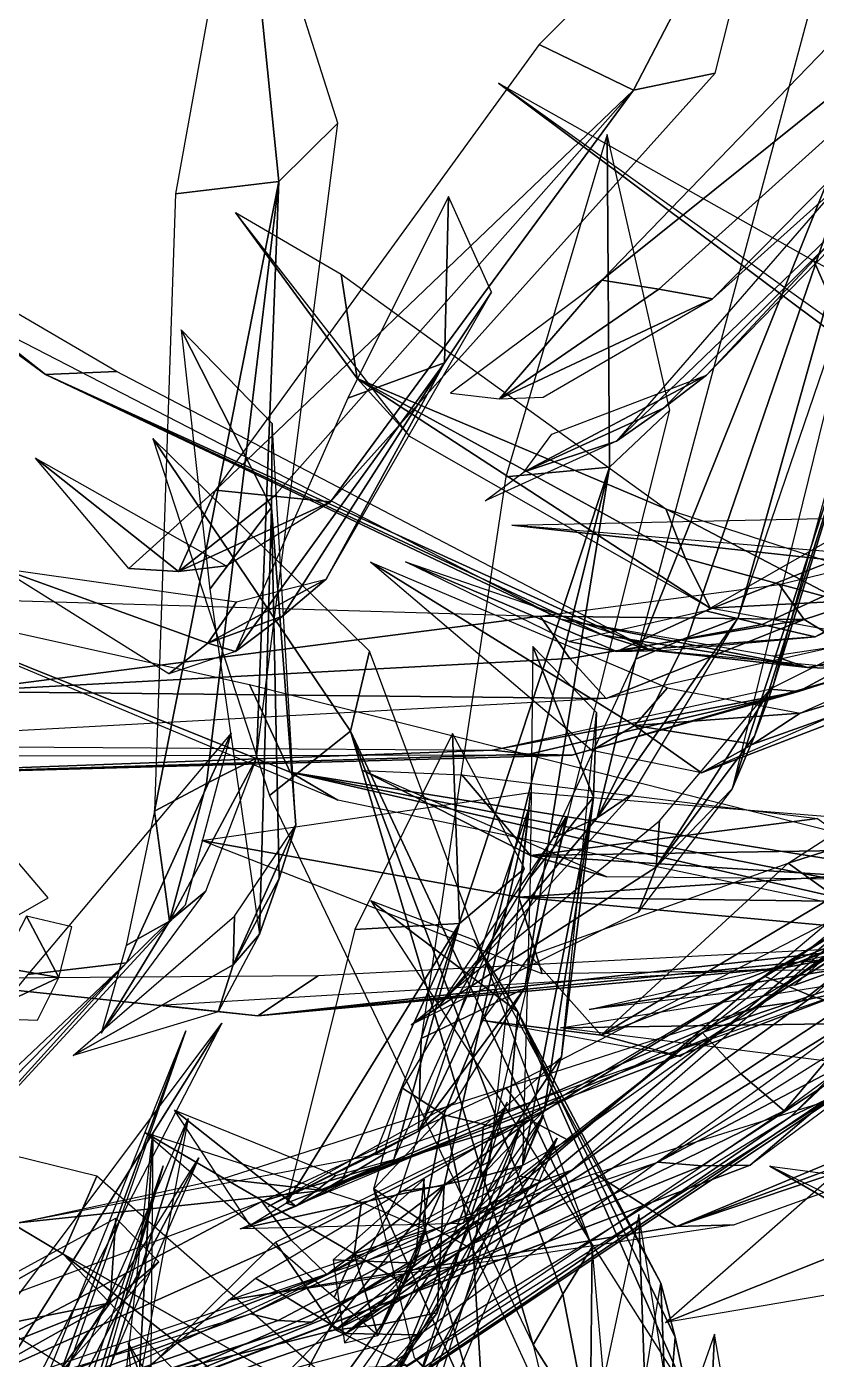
# Model space of a CAD drawing. Extents: x -26.4 to 26.4, y -33.5 to 33.5.
# Drawn here: x -12.25 to -6.66, y 17.98 to 27.41 of the extents above; entities that cross this region are included whole.
import ezdxf

# ---------------------------------------------------------------- set-up
doc = ezdxf.new("R2010")
doc.units = 0

msp = doc.modelspace()

# ---------------------------------------------------------------- linework, layer by layer
at = {"layer": 'weed040', "color": 3}
for points in [[(-8.17553, 25.61352, -7.39984), (-3.80847, 29.12109, 0.00421), (-4.42883, 29.49133, 0.21514)], [(-7.39257, 25.48095, -7.62469), (-3.25512, 29.19726, -0.2265), (-3.80847, 29.12109, 0.00421)], [(-7.77343, 25.55163, -7.4804), (-3.80847, 29.12109, 0.00421), (-8.17553, 25.61352, -7.39984)], [(-7.39257, 25.48095, -7.62469), (-3.80847, 29.12109, 0.00421), (-7.77343, 25.55163, -7.4804)], [(-6.8872, 29.01196, 6.34478), (-8.61938, 27.28198, 2.23443), (-7.95361, 26.95751, 2.09014)], [(-6.8872, 29.01196, 6.34478), (-7.95361, 26.95751, 2.09014), (-7.37353, 27.078, 1.9649)], [(-10.71923, 28.8468, 5.32049), (-11.19384, 26.22473, 1.35003), (-10.46142, 26.31225, 1.20245)], [(-10.71923, 28.8468, 5.32049), (-10.46142, 26.31225, 1.20245), (-10.04614, 26.72387, 1.05377)], [(-7.21057, 23.22436, -7.47711), (-5.36743, 28.62963, -0.19281), (-5.7915, 28.27844, 0.05621)], [(-7.56689, 23.08813, -7.31817), (-5.7915, 28.27844, 0.05621), (-7.93896, 22.93212, -7.22296)], [(-7.93896, 22.93212, -7.22296), (-5.7915, 28.27844, 0.05621), (-6.50598, 28.27258, 0.29315)], [(-7.21057, 23.22436, -7.47711), (-5.7915, 28.27844, 0.05621), (-7.56689, 23.08813, -7.31817)], [(-7.43579, 24.94262, -7.51446), (-4.75732, 27.81298, 0.8681), (-5.09643, 27.33764, 1.03143)], [(-10.90966, 24.12707, -6.24224), (-7.95361, 26.95751, 2.09014), (-8.61938, 27.28198, 2.23443)], [(-7.74121, 24.70935, -7.36761), (-5.09643, 27.33764, 1.03143), (-8.07336, 24.47534, -7.28082)], [(-8.07336, 24.47534, -7.28082), (-5.09643, 27.33764, 1.03143), (-5.75012, 27.15051, 1.34967)], [(-7.43579, 24.94262, -7.51446), (-5.09643, 27.33764, 1.03143), (-7.74121, 24.70935, -7.36761)], [(-10.09631, 24.04614, -6.35028), (-7.37353, 27.078, 1.9649), (-7.95361, 26.95751, 2.09014)], [(-8.90722, 27.00842, 6.42718), (-6.40527, 25.13818, 2.72479), (-6.0288, 24.95214, 3.16058)], [(-8.90722, 27.00842, 6.42718), (-6.67517, 25.75085, 2.38531), (-6.40527, 25.13818, 2.72479)], [(-10.49621, 24.08459, -6.26422), (-7.95361, 26.95751, 2.09014), (-10.90966, 24.12707, -6.24224)], [(-10.09631, 24.04614, -6.35028), (-7.95361, 26.95751, 2.09014), (-10.49621, 24.08459, -6.26422)], [(-10.62072, 22.2312, -7.01898), (-10.04614, 26.72387, 1.05377), (-10.46142, 26.31225, 1.20245)], [(-8.13964, 26.64404, 6.49896), (-8.85559, 24.22192, 2.43621), (-8.12316, 24.29113, 2.26483)], [(-8.13964, 26.64404, 6.49896), (-8.12316, 24.29113, 2.26483), (-7.69616, 24.69543, 2.12127)], [(-6.96301, 22.74353, -7.36944), (-5.88818, 26.6759, 0.94061), (-5.92297, 26.09582, 1.11126)], [(-14.23669, 26.50378, 6.38873), (-12.65393, 25.37109, 2.02166), (-12.11303, 24.94628, 2.32379)], [(-14.23669, 26.50378, 6.38873), (-12.11303, 24.94628, 2.32379), (-11.61169, 24.96716, 2.65704)], [(-10.97558, 22.05285, -6.92633), (-10.46142, 26.31225, 1.20245), (-11.34326, 21.85803, -6.8919)], [(-11.34326, 21.85803, -6.8919), (-10.46142, 26.31225, 1.20245), (-11.19384, 26.22473, 1.35003)], [(-10.62072, 22.2312, -7.01898), (-10.46142, 26.31225, 1.20245), (-10.97558, 22.05285, -6.92633)], [(-9.26281, 26.20678, 7.40863), (-9.97509, 24.78002, 2.89874), (-9.29064, 25.03015, 2.70831)], [(-9.26281, 26.20678, 7.40863), (-9.29064, 25.03015, 2.70831), (-8.95666, 25.52819, 2.65081)], [(-10.76867, 26.09289, 7.95941), (-9.90881, 24.91735, 3.33856), (-9.53454, 24.50866, 3.58245)], [(-10.76867, 26.09289, 7.95941), (-10.02233, 25.6571, 3.25286), (-9.90881, 24.91735, 3.33856)], [(-7.25451, 22.01513, -7.11822), (-5.92297, 26.09582, 1.11126), (-6.37158, 25.59851, 1.44964)], [(-7.09594, 22.3872, -7.21417), (-5.92297, 26.09582, 1.11126), (-7.25451, 22.01513, -7.11822)], [(-6.96301, 22.74353, -7.36944), (-5.92297, 26.09582, 1.11126), (-7.09594, 22.3872, -7.21417)], [(-1.43395, 22.91748, -4.79461), (-6.40527, 25.13818, 2.72479), (-6.67517, 25.75085, 2.38531)], [(-7.72399, 23.99523, -5.6369), (-9.90881, 24.91735, 3.33856), (-10.02233, 25.6571, 3.25286)], [(-8.90173, 24.7738, -10.01568), (-8.17553, 25.61352, -7.39984), (-9.2467, 24.81555, -9.95892)], [(-8.90173, 24.7738, -10.01568), (-7.77343, 25.55163, -7.4804), (-8.17553, 25.61352, -7.39984)], [(-10.12744, 23.49792, -6.30267), (-8.95666, 25.52819, 2.65081), (-9.29064, 25.03015, 2.70831)], [(-7.39257, 25.48095, -7.62469), (-7.77343, 25.55163, -7.4804), (-8.90173, 24.7738, -10.01568)], [(-8.59191, 24.78552, -10.21673), (-7.39257, 25.48095, -7.62469), (-8.90173, 24.7738, -10.01568)], [(-8.46594, 23.2163, -6.03387), (-12.11303, 24.94628, 2.32379), (-12.65393, 25.37109, 2.02166)], [(-7.43981, 23.2738, -4.97625), (-3.26281, 24.92211, 3.14776), (-3.85351, 25.32128, 3.39056)], [(-11.15356, 25.26306, 6.58795), (-10.51489, 24.00585, 1.95355), (-10.51086, 24.59948, 1.86053)], [(-11.15356, 25.26306, 6.58795), (-10.94995, 23.42871, 2.17401), (-10.51489, 24.00585, 1.95355)], [(-10.76831, 22.98596, -6.22283), (-9.29064, 25.03015, 2.70831), (-9.97509, 24.78002, 2.89874)], [(-10.43579, 23.23754, -6.23309), (-9.29064, 25.03015, 2.70831), (-10.76831, 22.98596, -6.22283)], [(-10.12744, 23.49792, -6.30267), (-9.29064, 25.03015, 2.70831), (-10.43579, 23.23754, -6.23309)], [(-7.83129, 22.99694, -5.55999), (-11.61169, 24.96716, 2.65704), (-12.11303, 24.94628, 2.32379)], [(-8.16711, 23.10131, -5.76983), (-12.11303, 24.94628, 2.32379), (-8.46594, 23.2163, -6.03387)], [(-7.83129, 22.99694, -5.55999), (-12.11303, 24.94628, 2.32379), (-8.16711, 23.10131, -5.76983)], [(-7.41088, 23.29211, -5.34759), (-9.53454, 24.50866, 3.58245), (-9.90881, 24.91735, 3.33856)], [(-7.41088, 23.29211, -5.34759), (-9.90881, 24.91735, 3.33856), (-7.58483, 23.6455, -5.46368)], [(-7.58483, 23.6455, -5.46368), (-9.90881, 24.91735, 3.33856), (-7.72399, 23.99523, -5.6369)], [(-8.53039, 24.52331, -10.20904), (-7.43579, 24.94262, -7.51446), (-8.72705, 24.25781, -10.03912)], [(-7.43579, 24.94262, -7.51446), (-7.74121, 24.70935, -7.36761), (-8.72705, 24.25781, -10.03912)], [(-7.04138, 23.17749, -5.04803), (-3.26281, 24.92211, 3.14776), (-7.43981, 23.2738, -4.97625)], [(-6.66748, 23.09033, -5.18096), (-3.26281, 24.92211, 3.14776), (-7.04138, 23.17749, -5.04803)], [(-6.66748, 23.09033, -5.18096), (-2.6864, 24.97265, 2.96282), (-3.26281, 24.92211, 3.14776)], [(-8.72705, 24.25781, -10.03912), (-7.74121, 24.70935, -7.36761), (-8.07336, 24.47534, -7.28082)], [(-8.72229, 20.60339, -6.12176), (-7.69616, 24.69543, 2.12127), (-8.12316, 24.29113, 2.26483)], [(-10.34313, 21.75842, -6.9483), (-10.51086, 24.59948, 1.86053), (-10.51489, 24.00585, 1.95355)], [(-11.35498, 24.49328, 5.60723), (-10.52844, 21.96826, 1.63128), (-9.95532, 22.42309, 1.45953)], [(-11.35498, 24.49328, 5.60723), (-9.95532, 22.42309, 1.45953), (-9.82092, 22.98962, 1.30096)], [(-8.72705, 24.25781, -10.03912), (-8.07336, 24.47534, -7.28082), (-9.00317, 24.05273, -9.97833)], [(-6.78356, 22.70471, -8.45489), (-6.98937, 22.72082, -8.73907), (-3.46606, 24.48669, -11.93206)], [(-3.46606, 24.48669, -11.93206), (-6.49462, 22.79626, -8.24249), (-6.78356, 22.70471, -8.45489)], [(-11.17224, 23.55249, -9.01556), (-11.52307, 23.57409, -9.0064), (-12.18444, 24.35449, -12.91571)], [(-12.18444, 24.35449, -12.91571), (-10.83569, 23.5924, -9.15618), (-11.17224, 23.55249, -9.01556)], [(-6.74548, 23.21337, -8.2597), (-6.92053, 23.4613, -8.43988), (-3.25109, 24.34936, -11.83392)], [(-3.25109, 24.34936, -11.83392), (-6.45288, 23.03686, -8.13043), (-6.74548, 23.21337, -8.2597)], [(-9.45471, 20.2489, -5.9848), (-8.12316, 24.29113, 2.26483), (-8.85559, 24.22192, 2.43621)], [(-9.08081, 20.42834, -6.02178), (-8.12316, 24.29113, 2.26483), (-9.45471, 20.2489, -5.9848)], [(-8.72229, 20.60339, -6.12176), (-8.12316, 24.29113, 2.26483), (-9.08081, 20.42834, -6.02178)], [(-11.17224, 23.55249, -9.01556), (-10.90966, 24.12707, -6.24224), (-11.52307, 23.57409, -9.0064)], [(-11.17224, 23.55249, -9.01556), (-10.49621, 24.08459, -6.26422), (-10.90966, 24.12707, -6.24224)], [(-10.09631, 24.04614, -6.35028), (-10.49621, 24.08459, -6.26422), (-11.17224, 23.55249, -9.01556)], [(-10.83569, 23.5924, -9.15618), (-10.09631, 24.04614, -6.35028), (-11.17224, 23.55249, -9.01556)], [(-10.59875, 20.98681, -6.82635), (-10.51489, 24.00585, 1.95355), (-10.94995, 23.42871, 2.17401)], [(-10.45959, 21.38049, -6.85638), (-10.51489, 24.00585, 1.95355), (-10.59875, 20.98681, -6.82635)], [(-10.34313, 21.75842, -6.9483), (-10.51489, 24.00585, 1.95355), (-10.45959, 21.38049, -6.85638)], [(-6.47741, 23.34228, -8.10809), (-7.58483, 23.6455, -5.46368), (-7.72399, 23.99523, -5.6369)], [(-6.47741, 23.34228, -8.10809), (-7.72399, 23.99523, -5.6369), (-6.59497, 23.63085, -8.26593)], [(-8.81274, 23.88171, 6.63299), (-6.39392, 23.93225, 2.50396), (-5.83215, 23.55432, 2.82879)], [(-8.81274, 23.88171, 6.63299), (-5.83215, 23.55432, 2.82879), (-5.39929, 23.59606, 3.24993)], [(-10.96569, 23.04528, -9.05987), (-11.24108, 22.82812, -9.06646), (-12.4375, 23.57592, -12.81756)], [(-12.4375, 23.57592, -12.81756), (-10.76171, 23.33715, -9.16754), (-10.96569, 23.04528, -9.05987)], [(-7.94482, 22.46337, -7.84039), (-8.24768, 22.28503, -7.83233), (-9.81323, 23.6184, -11.34832)], [(-9.81323, 23.6184, -11.34832), (-7.71264, 22.72961, -7.95098), (-7.94482, 22.46337, -7.84039)], [(-8.07116, 22.98669, -7.73309), (-8.40844, 23.05664, -7.68475), (-9.5664, 23.6206, -11.46954)], [(-9.5664, 23.6206, -11.46954), (-7.74377, 22.99365, -7.91143), (-8.07116, 22.98669, -7.73309)], [(-7.41088, 23.29211, -5.34759), (-7.58483, 23.6455, -5.46368), (-6.47741, 23.34228, -8.10809)], [(-6.77221, 22.5498, -5.17327), (-4.40539, 23.60449, 3.71429), (-4.8009, 23.15405, 3.77325)], [(-10.76171, 23.33715, -9.16754), (-10.12744, 23.49792, -6.30267), (-10.96569, 23.04528, -9.05987)], [(-10.12744, 23.49792, -6.30267), (-10.43579, 23.23754, -6.23309), (-10.96569, 23.04528, -9.05987)], [(-6.74548, 23.21337, -8.2597), (-8.61242, 23.23681, -6.1137), (-6.92053, 23.4613, -8.43988)], [(-6.71984, 22.87243, -8.25128), (-6.96704, 22.95483, -8.48492), (-3.83886, 23.42175, -11.33111)], [(-3.83886, 23.42175, -11.33111), (-6.38146, 22.86181, -8.10882), (-6.71984, 22.87243, -8.25128)], [(-13.48632, 23.3778, 6.45904), (-10.38305, 22.13269, 2.9566), (-10.04577, 21.9353, 3.41619)], [(-13.48632, 23.3778, 6.45904), (-10.67089, 22.75305, 2.64239), (-10.38305, 22.13269, 2.9566)], [(-8.61242, 23.23681, -6.1137), (-12.74877, 22.70397, 2.1773), (-13.08642, 23.36865, 2.06927)], [(-6.23425, 23.07531, -8.02972), (-7.41088, 23.29211, -5.34759), (-6.47741, 23.34228, -8.10809)], [(-8.40332, 22.93688, -5.91558), (-12.74877, 22.70397, 2.1773), (-8.61242, 23.23681, -6.1137)], [(-10.96569, 23.04528, -9.05987), (-10.43579, 23.23754, -6.23309), (-10.76831, 22.98596, -6.22283)], [(-6.74548, 23.21337, -8.2597), (-8.40332, 22.93688, -5.91558), (-8.61242, 23.23681, -6.1137)], [(-6.71984, 22.87243, -8.25128), (-8.46594, 23.2163, -6.03387), (-6.96704, 22.95483, -8.48492)], [(-6.71984, 22.87243, -8.25128), (-8.16711, 23.10131, -5.76983), (-8.46594, 23.2163, -6.03387)], [(-8.07116, 22.98669, -7.73309), (-7.43981, 23.2738, -4.97625), (-8.40844, 23.05664, -7.68475)], [(-8.14477, 22.65307, -5.76837), (-8.40332, 22.93688, -5.91558), (-6.74548, 23.21337, -8.2597)], [(-7.21057, 23.22436, -7.47711), (-7.56689, 23.08813, -7.31817), (-8.21032, 21.81005, -9.82012)], [(-7.95983, 21.97924, -10.03106), (-7.21057, 23.22436, -7.47711), (-8.21032, 21.81005, -9.82012)], [(-6.45288, 23.03686, -8.13043), (-8.14477, 22.65307, -5.76837), (-6.74548, 23.21337, -8.2597)], [(-8.07116, 22.98669, -7.73309), (-7.04138, 23.17749, -5.04803), (-7.43981, 23.2738, -4.97625)], [(-6.66748, 23.09033, -5.18096), (-7.04138, 23.17749, -5.04803), (-8.07116, 22.98669, -7.73309)], [(-7.47094, 22.12792, -5.05682), (-4.8009, 23.15405, 3.77325), (-5.49377, 22.98779, 4.02154)], [(-7.10876, 22.33007, -5.08392), (-4.8009, 23.15405, 3.77325), (-7.47094, 22.12792, -5.05682)], [(-6.77221, 22.5498, -5.17327), (-4.8009, 23.15405, 3.77325), (-7.10876, 22.33007, -5.08392)], [(-10.96569, 23.04528, -9.05987), (-10.76831, 22.98596, -6.22283), (-11.24108, 22.82812, -9.06646)], [(-8.66406, 23.02258, 7.61883), (-8.68273, 21.38708, 3.12359), (-8.23559, 21.95654, 2.91156)], [(-8.66406, 23.02258, 7.61883), (-8.23559, 21.95654, 2.91156), (-8.21362, 22.55456, 2.84674)], [(-8.21032, 21.81005, -9.82012), (-7.56689, 23.08813, -7.31817), (-7.93896, 22.93212, -7.22296)], [(-7.83129, 22.99694, -5.55999), (-8.16711, 23.10131, -5.76983), (-6.71984, 22.87243, -8.25128)], [(-7.74377, 22.99365, -7.91143), (-6.66748, 23.09033, -5.18096), (-8.07116, 22.98669, -7.73309)], [(-8.14477, 22.65307, -5.76837), (-12.74877, 22.70397, 2.1773), (-8.40332, 22.93688, -5.91558)], [(-8.24548, 18.77453, -6.78863), (-9.82092, 22.98962, 1.30096), (-9.95532, 22.42309, 1.45953)], [(-8.21032, 21.81005, -9.82012), (-7.93896, 22.93212, -7.22296), (-8.52453, 21.6654, -9.75054)], [(-6.38146, 22.86181, -8.10882), (-7.83129, 22.99694, -5.55999), (-6.71984, 22.87243, -8.25128)], [(-4.35009, 21.16149, -4.02886), (-10.38305, 22.13269, 2.9566), (-10.67089, 22.75305, 2.64239)], [(-6.49462, 22.79626, -8.24249), (-8.3883, 22.25354, -6.06536), (-6.78356, 22.70471, -8.45489)], [(-7.71264, 22.72961, -7.95098), (-6.77221, 22.5498, -5.17327), (-7.94482, 22.46337, -7.84039)], [(-6.96301, 22.74353, -7.36944), (-7.09594, 22.3872, -7.21417), (-7.79284, 21.46069, -9.85418)], [(-7.7694, 21.78771, -10.02886), (-6.96301, 22.74353, -7.36944), (-7.79284, 21.46069, -9.85418)], [(-8.14477, 22.65307, -5.76837), (-12.32067, 22.42492, 2.49554), (-12.74877, 22.70397, 2.1773)], [(-6.78356, 22.70471, -8.45489), (-8.95153, 22.28759, -6.66595), (-6.98937, 22.72082, -8.73907)], [(-6.78356, 22.70471, -8.45489), (-8.68969, 22.26049, -6.34368), (-8.95153, 22.28759, -6.66595)], [(-8.3883, 22.25354, -6.06536), (-8.68969, 22.26049, -6.34368), (-6.78356, 22.70471, -8.45489)], [(-8.46154, 20.11962, -6.07855), (-8.21362, 22.55456, 2.84674), (-8.23559, 21.95654, 2.91156)], [(-6.77221, 22.5498, -5.17327), (-7.10876, 22.33007, -5.08392), (-7.94482, 22.46337, -7.84039)], [(-7.94482, 22.46337, -7.84039), (-7.47094, 22.12792, -5.05682), (-8.24768, 22.28503, -7.83233)], [(-7.94482, 22.46337, -7.84039), (-7.10876, 22.33007, -5.08392), (-7.47094, 22.12792, -5.05682)], [(-10.8009, 22.40954, 9.71942), (-12.23974, 20.70227, 5.48565), (-11.54064, 20.78283, 5.21356)], [(-10.8009, 22.40954, 9.71942), (-11.54064, 20.78283, 5.21356), (-11.1228, 21.19482, 5.06964)], [(-8.66259, 18.08056, -6.63995), (-9.95532, 22.42309, 1.45953), (-10.52844, 21.96826, 1.63128)], [(-8.24548, 18.77453, -6.78863), (-9.95532, 22.42309, 1.45953), (-8.45166, 18.43872, -6.68463)], [(-8.45166, 18.43872, -6.68463), (-9.95532, 22.42309, 1.45953), (-8.66259, 18.08056, -6.63995)], [(-9.23242, 22.40588, 9.11444), (-9.92565, 21.01867, 4.5877), (-9.18481, 21.06225, 4.46136)], [(-9.23242, 22.40588, 9.11444), (-9.18481, 21.06225, 4.46136), (-8.72338, 21.45117, 4.42437)], [(-7.79284, 21.46069, -9.85418), (-7.09594, 22.3872, -7.21417), (-7.25451, 22.01513, -7.11822)], [(-8.95153, 22.28759, -6.66595), (-14.58129, 22.08068, 0.7088), (-15.15991, 22.33007, 0.29315)], [(-8.68969, 22.26049, -6.34368), (-14.58129, 22.08068, 0.7088), (-8.95153, 22.28759, -6.66595)], [(-8.3883, 22.25354, -6.06536), (-14.58129, 22.08068, 0.7088), (-8.68969, 22.26049, -6.34368)], [(-8.3883, 22.25354, -6.06536), (-14.19714, 22.24365, 1.14312), (-14.58129, 22.08068, 0.7088)], [(-10.62072, 22.2312, -7.01898), (-10.97558, 22.05285, -6.92633), (-11.23669, 21.0791, -9.6264)], [(-10.97924, 21.2915, -9.77874), (-10.62072, 22.2312, -7.01898), (-11.23669, 21.0791, -9.6264)], [(-3.9934, 20.67114, -3.47332), (-10.38305, 22.13269, 2.9566), (-4.19738, 20.91101, -3.73077)], [(-4.19738, 20.91101, -3.73077), (-10.38305, 22.13269, 2.9566), (-4.35009, 21.16149, -4.02886)], [(-3.9934, 20.67114, -3.47332), (-10.04577, 21.9353, 3.41619), (-10.38305, 22.13269, 2.9566)], [(-9.86926, 22.14477, 8.22125), (-9.16833, 22.11474, 3.4876), (-8.68237, 21.54345, 3.56158)], [(-9.86926, 22.14477, 8.22125), (-8.68237, 21.54345, 3.56158), (-8.14221, 21.39294, 3.789)], [(-6.64916, 21.80529, -5.49151), (-8.68237, 21.54345, 3.56158), (-9.16833, 22.11474, 3.4876)], [(-11.23669, 21.0791, -9.6264), (-10.97558, 22.05285, -6.92633), (-11.34326, 21.85803, -6.8919)], [(-11.00817, 21.65039, 8.80389), (-8.68164, 21.98803, 4.63751), (-8.76403, 21.24792, 4.53021)], [(-9.33349, 20.47192, -13.03656), (-7.95983, 21.97924, -10.03106), (-8.21032, 21.81005, -9.82012)], [(-3.66308, 21.58666, -3.21368), (-8.76403, 21.24792, 4.53021), (-8.68164, 21.98803, 4.63751)], [(-7.79284, 21.46069, -9.85418), (-7.25451, 22.01513, -7.11822), (-7.91992, 21.14208, -9.7857)], [(-5.74279, 21.84191, -6.63043), (-6.85791, 21.48889, -4.04241), (-6.01745, 22.03088, -6.74652)], [(-9.29248, 19.20886, -5.43621), (-9.60961, 19.16638, -5.5794), (-8.69189, 21.88366, -9.76666)], [(-8.69189, 21.88366, -9.76666), (-8.97241, 19.37805, -5.37213), (-9.29248, 19.20886, -5.43621)], [(-8.58569, 19.73767, -5.99981), (-8.23559, 21.95654, 2.91156), (-8.73803, 19.34948, -5.98114)], [(-8.73803, 19.34948, -5.98114), (-8.23559, 21.95654, 2.91156), (-8.68273, 21.38708, 3.12359)], [(-8.46154, 20.11962, -6.07855), (-8.23559, 21.95654, 2.91156), (-8.58569, 19.73767, -5.99981)], [(-11.23669, 21.0791, -9.6264), (-11.34326, 21.85803, -6.8919), (-11.54321, 20.90625, -9.61102)], [(-9.29467, 19.708, -5.20989), (-9.58764, 19.8966, -5.24761), (-8.43005, 21.81591, -9.80108)], [(-9.52539, 20.34521, -12.89263), (-7.7694, 21.78771, -10.02886), (-7.79284, 21.46069, -9.85418)], [(-8.21032, 21.81005, -9.82012), (-8.52453, 21.6654, -9.75054), (-9.33349, 20.47192, -13.03656)], [(-8.43005, 21.81591, -9.80108), (-8.93945, 19.62304, -5.26409), (-9.29467, 19.708, -5.20989)], [(-8.6018, 19.23889, -9.31475), (-8.75671, 19.27514, -9.58905), (-5.53771, 21.80236, -11.65521)], [(-6.34155, 21.58081, -5.32708), (-8.68237, 21.54345, 3.56158), (-6.64916, 21.80529, -5.49151)], [(-5.53771, 21.80236, -11.65521), (-8.38391, 19.31835, -9.07562), (-8.6018, 19.23889, -9.31475)], [(-5.74279, 21.84191, -6.63043), (-6.53271, 21.25634, -3.92266), (-6.85791, 21.48889, -4.04241)], [(-10.34313, 21.75842, -6.9483), (-10.45959, 21.38049, -6.85638), (-10.78662, 20.77001, -9.6546)], [(-10.77636, 21.11462, -9.77947), (-10.34313, 21.75842, -6.9483), (-10.78662, 20.77001, -9.6546)], [(-8.68566, 19.67211, -9.07122), (-8.85375, 19.89733, -9.21807), (-5.35681, 21.70202, -11.56658)], [(-5.35681, 21.70202, -11.56658), (-8.41394, 19.52893, -8.94415), (-8.68566, 19.67211, -9.07122)], [(-5.49743, 21.62145, -8.15423), (-7.02746, 20.68908, -5.94451), (-5.78308, 21.73901, -8.32635)], [(-12.09545, 21.24462, -11.00775), (-12.42871, 21.6361, -8.11285), (-12.41516, 21.06042, -10.97076)], [(-11.00817, 21.65039, 8.80389), (-8.76403, 21.24792, 4.53021), (-8.59887, 20.70593, 4.74444)], [(-5.49743, 21.62145, -8.15423), (-6.68505, 20.54443, -5.75628), (-7.02746, 20.68908, -5.94451)], [(-6.31225, 20.43896, -5.62115), (-6.68505, 20.54443, -5.75628), (-5.49743, 21.62145, -8.15423)], [(-3.6715, 21.18164, -3.11883), (-8.76403, 21.24792, 4.53021), (-3.66308, 21.58666, -3.21368)], [(-6.00537, 21.37133, -5.22052), (-8.68237, 21.54345, 3.56158), (-6.34155, 21.58081, -5.32708)], [(-6.00537, 21.37133, -5.22052), (-8.14221, 21.39294, 3.789), (-8.68237, 21.54345, 3.56158)], [(-9.6477, 19.39306, -4.55584), (-8.72338, 21.45117, 4.42437), (-9.18481, 21.06225, 4.46136)], [(-7.79284, 21.46069, -9.85418), (-7.91992, 21.14208, -9.7857), (-9.52539, 20.34521, -12.89263)], [(-6.85791, 21.48889, -4.04241), (-8.18066, 20.2716, 5.06561), (-8.68383, 20.83447, 5.08465)], [(-6.53271, 21.25634, -3.92266), (-8.18066, 20.2716, 5.06561), (-6.85791, 21.48889, -4.04241)], [(-10.78662, 20.77001, -9.6546), (-10.45959, 21.38049, -6.85638), (-10.59875, 20.98681, -6.82635)], [(-5.70727, 21.33105, -6.82708), (-7.10144, 20.46423, -4.50384), (-5.98486, 21.28674, -7.03436)], [(-5.70727, 21.33105, -6.82708), (-6.75976, 20.51403, -4.27203), (-7.10144, 20.46423, -4.50384)], [(-5.29785, 21.34497, -8.14984), (-6.56457, 20.80993, -5.61749), (-6.8883, 20.74914, -5.86981)], [(-5.29785, 21.34497, -8.14984), (-6.8883, 20.74914, -5.86981), (-5.56005, 21.28308, -8.37432)], [(-6.49133, 20.74182, -7.58441), (-6.0083, 21.34423, -4.84881), (-6.81359, 20.62609, -7.52362)], [(-6.40087, 20.59387, -4.09259), (-6.75976, 20.51403, -4.27203), (-5.70727, 21.33105, -6.82708)], [(-11.72082, 20.28552, -13.11566), (-10.97924, 21.2915, -9.77874), (-11.23669, 21.0791, -9.6264)], [(-9.81176, 21.22302, 6.85565), (-8.83361, 19.71899, 2.4212), (-8.77062, 20.43603, 2.19085)], [(-9.81176, 21.22302, 6.85565), (-8.77062, 20.43603, 2.19085), (-9.08081, 20.9436, 2.10333)], [(-3.63195, 20.77624, -3.06646), (-8.76403, 21.24792, 4.53021), (-3.6715, 21.18164, -3.11883)], [(-3.63195, 20.77624, -3.06646), (-8.59887, 20.70593, 4.74444), (-8.76403, 21.24792, 4.53021)], [(-6.18591, 21.04614, -3.86224), (-8.18066, 20.2716, 5.06561), (-6.53271, 21.25634, -3.92266)], [(-13.5819, 18.53027, -3.44805), (-11.1228, 21.19482, 5.06964), (-11.54064, 20.78283, 5.21356)], [(-2.23925, 21.16442, -4.02923), (-7.64746, 18.91735, 3.17083), (-8.2268, 19.29345, 2.87274)], [(-1.96826, 21.03369, -3.73846), (-7.64746, 18.91735, 3.17083), (-2.23925, 21.16442, -4.02923)], [(-5.27185, 21.16552, -8.35308), (-6.59167, 19.81384, -6.18109), (-6.83996, 19.69665, -6.49383)], [(-5.27185, 21.16552, -8.35308), (-6.83996, 19.69665, -6.49383), (-5.4652, 21.06884, -8.62994)], [(-12.24816, 21.11389, -8.07476), (-12.4364, 20.7528, -8.09307), (-12.01855, 20.68066, -10.94879)], [(-11.9281, 21.03735, -10.99017), (-12.24816, 21.11389, -8.07476), (-12.01855, 20.68066, -10.94879)], [(-11.91857, 20.12695, -13.01275), (-10.77636, 21.11462, -9.77947), (-10.78662, 20.77001, -9.6546)], [(-11.23669, 21.0791, -9.6264), (-11.54321, 20.90625, -9.61102), (-11.72082, 20.28552, -13.11566)], [(-10.40795, 19.08288, -4.52545), (-9.18481, 21.06225, 4.46136), (-9.92565, 21.01867, 4.5877)], [(-10.0216, 19.23376, -4.51007), (-9.18481, 21.06225, 4.46136), (-10.40795, 19.08288, -4.52545)], [(-9.6477, 19.39306, -4.55584), (-9.18481, 21.06225, 4.46136), (-10.0216, 19.23376, -4.51007)], [(-6.18591, 21.04614, -3.86224), (-7.62145, 20.12036, 5.23846), (-8.18066, 20.2716, 5.06561)], [(-1.65991, 20.93811, -3.49053), (-7.64746, 18.91735, 3.17083), (-1.96826, 21.03369, -3.73846)], [(-10.78662, 20.77001, -9.6546), (-10.59875, 20.98681, -6.82635), (-10.89282, 20.43603, -9.64361)], [(-7.75988, 18.51672, -6.73223), (-9.08081, 20.9436, 2.10333), (-8.77062, 20.43603, 2.19085)], [(-1.65991, 20.93811, -3.49053), (-7.2406, 18.9298, 3.61614), (-7.64746, 18.91735, 3.17083)], [(-6.0017, 20.78686, -5.98736), (-7.46545, 20.29138, -3.60296), (-6.22802, 21.02563, -6.10272)], [(-6.21667, 20.89782, -5.42047), (-10.18383, 20.69091, 2.94158), (-10.6112, 20.40783, 2.62554)], [(-6.21667, 20.89782, -5.42047), (-10.6112, 20.40783, 2.62554), (-6.56457, 20.80993, -5.61749)], [(-8.26525, 20.45324, -11.2597), (-6.22143, 20.91723, -7.77374), (-6.49133, 20.74182, -7.58441)], [(-13.92504, 18.35156, -3.31878), (-11.54064, 20.78283, 5.21356), (-14.29748, 18.17504, -3.25433)], [(-14.29748, 18.17504, -3.25433), (-11.54064, 20.78283, 5.21356), (-12.23974, 20.70227, 5.48565)], [(-13.5819, 18.53027, -3.44805), (-11.54064, 20.78283, 5.21356), (-13.92504, 18.35156, -3.31878)], [(-12.01855, 20.68066, -10.94879), (-12.4364, 20.7528, -8.09307), (-12.62866, 20.39355, -8.18316)], [(-10.78662, 20.77001, -9.6546), (-10.89282, 20.43603, -9.64361), (-11.91857, 20.12695, -13.01275)], [(-6.8883, 20.74914, -5.86981), (-10.6112, 20.40783, 2.62554), (-11.3048, 20.48474, 2.34539)], [(-6.56457, 20.80993, -5.61749), (-10.6112, 20.40783, 2.62554), (-6.8883, 20.74914, -5.86981)], [(-9.02185, 20.37487, 9.83807), (-8.68383, 20.83447, 5.08465), (-8.18066, 20.2716, 5.06561)], [(-6.0017, 20.78686, -5.98736), (-7.19335, 19.99804, -3.48431), (-7.46545, 20.29138, -3.60296)], [(-6.88647, 19.7362, -3.41656), (-7.19335, 19.99804, -3.48431), (-6.0017, 20.78686, -5.98736)], [(-5.66992, 20.63708, -5.93426), (-6.88647, 19.7362, -3.41656), (-6.0017, 20.78686, -5.98736)], [(-13.09375, 20.67004, 6.77581), (-10.6112, 20.40783, 2.62554), (-10.18383, 20.69091, 2.94158)], [(-13.09375, 20.67004, 6.77581), (-11.3048, 20.48474, 2.34539), (-10.6112, 20.40783, 2.62554)], [(-12.01855, 20.68066, -10.94879), (-12.62866, 20.39355, -8.18316), (-12.17089, 20.3778, -11.03155)], [(-7.02746, 20.68908, -5.94451), (-9.98864, 18.16186, 2.48016), (-10.62695, 18.55187, 2.3897)], [(-6.68505, 20.54443, -5.75628), (-9.98864, 18.16186, 2.48016), (-7.02746, 20.68908, -5.94451)], [(-8.46887, 20.3236, -12.25506), (-6.05957, 20.70703, -7.81622), (-6.11486, 20.36022, -7.70123)], [(-6.49133, 20.74182, -7.58441), (-6.81359, 20.62609, -7.52362), (-8.26525, 20.45324, -11.2597)], [(-6.40087, 20.59387, -4.09259), (-10.14904, 19.17224, 4.16619), (-6.75976, 20.51403, -4.27203)], [(-6.40087, 20.59387, -4.09259), (-9.70336, 19.43811, 4.47967), (-10.14904, 19.17224, 4.16619)], [(-9.21264, 19.80175, -8.90496), (-8.72229, 20.60339, -6.12176), (-9.47412, 19.59375, -8.75262)], [(-8.72229, 20.60339, -6.12176), (-9.08081, 20.42834, -6.02178), (-9.47412, 19.59375, -8.75262)], [(-7.10144, 20.46423, -4.50384), (-10.14904, 19.17224, 4.16619), (-10.86279, 19.25646, 3.94573)], [(-6.75976, 20.51403, -4.27203), (-10.14904, 19.17224, 4.16619), (-7.10144, 20.46423, -4.50384)], [(-6.31225, 20.43896, -5.62115), (-9.98864, 18.16186, 2.48016), (-6.68505, 20.54443, -5.75628)], [(-6.31225, 20.43896, -5.62115), (-9.46679, 18.15051, 2.78082), (-9.98864, 18.16186, 2.48016)], [(-9.47412, 19.59375, -8.75262), (-9.08081, 20.42834, -6.02178), (-9.45471, 20.2489, -5.9848)], [(-9.02185, 20.37487, 9.83807), (-8.18066, 20.2716, 5.06561), (-7.62145, 20.12036, 5.23846)], [(-7.57092, 17.72644, -6.60845), (-8.77062, 20.43603, 2.19085), (-8.83361, 19.71899, 2.4212)], [(-7.75988, 18.51672, -6.73223), (-8.77062, 20.43603, 2.19085), (-7.65844, 18.13439, -6.63922)], [(-7.65844, 18.13439, -6.63922), (-8.77062, 20.43603, 2.19085), (-7.57092, 17.72644, -6.60845)], [(-5.70324, 20.40783, -6.06793), (-7.1267, 19.35131, -3.72857), (-6.00537, 20.30566, -6.24664)], [(-12.56201, 17.65686, -8.59478), (-12.85974, 17.69531, -8.77203), (-10.86718, 20.35693, -11.48089)], [(-10.86718, 20.35693, -11.48089), (-12.22143, 17.74072, -8.48236), (-12.56201, 17.65686, -8.59478)], [(-12.2467, 17.23315, -8.7442), (-12.41735, 17.06872, -9.00054), (-11.1206, 20.30236, -11.56622)], [(-11.1206, 20.30236, -11.56622), (-12.09289, 17.52172, -8.57098), (-12.2467, 17.23315, -8.7442)], [(-7.46545, 20.29138, -3.60296), (-10.06042, 18.18603, 5.05718), (-10.48559, 18.80712, 5.1004)], [(-7.19335, 19.99804, -3.48431), (-10.06042, 18.18603, 5.05718), (-7.46545, 20.29138, -3.60296)], [(-6.11486, 20.36022, -7.70123), (-6.27893, 20.05004, -7.68402), (-8.46887, 20.3236, -12.25506)], [(-6.00537, 20.30566, -6.24664), (-7.78076, 19.37402, -4.22918), (-6.25988, 20.32543, -6.49053)], [(-6.00537, 20.30566, -6.24664), (-7.46984, 19.34692, -3.95269), (-7.78076, 19.37402, -4.22918)], [(-7.1267, 19.35131, -3.72857), (-7.46984, 19.34692, -3.95269), (-6.00537, 20.30566, -6.24664)], [(-9.47412, 19.59375, -8.75262), (-9.45471, 20.2489, -5.9848), (-9.7843, 19.42858, -8.73065)], [(-8.46154, 20.11962, -6.07855), (-8.58569, 19.73767, -5.99981), (-9.0354, 19.26855, -8.80865)], [(-9.01708, 19.62231, -8.92108), (-8.46154, 20.11962, -6.07855), (-9.0354, 19.26855, -8.80865)], [(-6.88647, 19.7362, -3.41656), (-10.06042, 18.18603, 5.05718), (-7.19335, 19.99804, -3.48431)], [(-6.32141, 19.96875, -5.91339), (-11.01879, 17.0028, 1.49285), (-11.27551, 16.65966, 1.07098)], [(-6.32141, 19.96875, -5.91339), (-11.27551, 16.65966, 1.07098), (-6.59167, 19.81384, -6.18109)], [(-8.68566, 19.67211, -9.07122), (-10.58374, 19.09423, -7.43646), (-8.85375, 19.89733, -9.21807)], [(-6.59167, 19.81384, -6.18109), (-11.27551, 16.65966, 1.07098), (-6.83996, 19.69665, -6.49383)], [(-9.29467, 19.708, -5.20989), (-9.79125, 19.18395, -2.46002), (-9.58764, 19.8966, -5.24761)], [(-13.72692, 19.75927, 5.30255), (-11.99218, 18.72436, 0.90069), (-11.74975, 19.27368, 0.94244)], [(-13.72692, 19.75927, 5.30255), (-12.64843, 18.35266, 0.86077), (-11.99218, 18.72436, 0.90069)], [(-11.20043, 19.74133, -11.25091), (-10.05932, 19.27844, -7.46246), (-10.34277, 19.06274, -7.37017)], [(-10.34277, 19.06274, -7.37017), (-10.66613, 18.92468, -7.39691), (-11.20043, 19.74133, -11.25091)], [(-10.53796, 19.05908, -12.61322), (-9.21264, 19.80175, -8.90496), (-9.47412, 19.59375, -8.75262)], [(-10.21679, 16.41284, -4.23284), (-10.51416, 16.43774, -4.41595), (-8.84643, 19.79772, -7.8305)], [(-8.84643, 19.79772, -7.8305), (-9.89416, 16.52893, -4.10504), (-10.21679, 16.41284, -4.23284)], [(-6.88647, 19.7362, -3.41656), (-9.55322, 17.93518, 5.26263), (-10.06042, 18.18603, 5.05718)], [(-9.0354, 19.26855, -8.80865), (-8.58569, 19.73767, -5.99981), (-8.73803, 19.34948, -5.98114)], [(-11.86145, 17.2716, -7.7221), (-12.18115, 17.25073, -7.85943), (-11.10412, 19.68127, -12.18182)], [(-6.83996, 19.69665, -6.49383), (-11.27551, 16.65966, 1.07098), (-11.91381, 16.56591, 0.67803)], [(-11.10412, 19.68127, -12.18182), (-11.5249, 17.41662, -7.67083), (-11.86145, 17.2716, -7.7221)], [(-10.73571, 18.90234, -12.50701), (-9.01708, 19.62231, -8.92108), (-9.0354, 19.26855, -8.80865)], [(-8.68566, 19.67211, -9.07122), (-10.375, 18.82141, -7.27606), (-10.58374, 19.09423, -7.43646)], [(-10.19958, 16.85449, -3.90985), (-10.46691, 17.07604, -3.93914), (-8.58898, 19.70397, -7.85321)], [(-10.13, 16.21325, -4.14459), (-10.427, 16.24255, -4.32476), (-8.74975, 19.63623, -7.69537)], [(-10.12377, 18.57824, -7.15301), (-10.375, 18.82141, -7.27606), (-8.68566, 19.67211, -9.07122)], [(-8.58898, 19.70397, -7.85321), (-9.85131, 16.74133, -3.945), (-10.19958, 16.85449, -3.90985)], [(-8.74975, 19.63623, -7.69537), (-9.8059, 16.32495, -4.01641), (-10.13, 16.21325, -4.14459)], [(-8.41394, 19.52893, -8.94415), (-10.12377, 18.57824, -7.15301), (-8.68566, 19.67211, -9.07122)], [(-9.29467, 19.708, -5.20989), (-9.44335, 18.95324, -2.43035), (-9.79125, 19.18395, -2.46002)], [(-9.0863, 18.75402, -2.45965), (-9.44335, 18.95324, -2.43035), (-9.29467, 19.708, -5.20989)], [(-8.93945, 19.62304, -5.26409), (-9.0863, 18.75402, -2.45965), (-9.29467, 19.708, -5.20989)], [(-7.72583, 18.23986, 9.03131), (-6.06323, 19.69921, 4.79022), (-5.75085, 19.02355, 4.67926)], [(-11.50512, 16.88342, -7.86968), (-11.67871, 16.66845, -8.08355), (-11.35461, 19.57983, -12.22723)], [(-11.35461, 19.57983, -12.22723), (-11.37622, 17.21228, -7.7503), (-11.50512, 16.88342, -7.86968)], [(-11.41137, 19.58276, -12.31658), (-9.87658, 19.08947, -7.51263), (-9.92858, 18.72436, -7.4837)], [(-9.92858, 18.72436, -7.4837), (-10.07177, 18.41455, -7.5617), (-11.41137, 19.58276, -12.31658)], [(-9.47412, 19.59375, -8.75262), (-9.7843, 19.42858, -8.73065), (-10.53796, 19.05908, -12.61322)], [(-10.11059, 16.64868, -3.81463), (-10.37646, 16.87573, -3.8366), (-8.49267, 19.54248, -7.721)], [(-8.49267, 19.54248, -7.721), (-9.76086, 16.53222, -3.84906), (-10.11059, 16.64868, -3.81463)], [(-12.30749, 18.94445, 8.49847), (-10.14904, 19.17224, 4.16619), (-9.70336, 19.43811, 4.47967)], [(-12.66821, 16.28466, -8.08721), (-12.96557, 16.33557, -8.26153), (-11.02795, 19.40295, -11.80865)], [(-7.78076, 19.37402, -4.22918), (-12.02844, 17.50012, 3.80987), (-12.69348, 17.71435, 3.52825)], [(-11.02795, 19.40295, -11.80865), (-12.32543, 16.36633, -7.97149), (-12.66821, 16.28466, -8.08721)], [(-12.34521, 15.88439, -8.27728), (-12.51293, 15.74157, -8.54864), (-11.281, 19.34765, -11.90167)], [(-11.281, 19.34765, -11.90167), (-12.19653, 16.15722, -8.07769), (-12.34521, 15.88439, -8.27728)], [(-7.46984, 19.34692, -3.95269), (-12.02844, 17.50012, 3.80987), (-7.78076, 19.37402, -4.22918)], [(-7.1267, 19.35131, -3.72857), (-12.02844, 17.50012, 3.80987), (-7.46984, 19.34692, -3.95269)], [(-7.1267, 19.35131, -3.72857), (-11.59265, 17.65795, 4.20172), (-12.02844, 17.50012, 3.80987)], [(-9.6477, 19.39306, -4.55584), (-10.0216, 19.23376, -4.51007), (-10.34277, 19.06274, -7.37017)], [(-10.05932, 19.27844, -7.46246), (-9.6477, 19.39306, -4.55584), (-10.34277, 19.06274, -7.37017)], [(-8.97241, 19.37805, -5.37213), (-9.34191, 18.30651, -2.66473), (-9.29248, 19.20886, -5.43621)], [(-9.0354, 19.26855, -8.80865), (-8.73803, 19.34948, -5.98114), (-9.15698, 18.93969, -8.80828)], [(-6.98864, 19.34509, 10.4013), (-5.83361, 18.67675, 5.7431), (-5.29785, 18.51965, 5.97125)], [(-6.98864, 19.34509, 10.4013), (-6.30712, 19.25646, 5.66473), (-5.83361, 18.67675, 5.7431)], [(-12.30749, 18.94445, 8.49847), (-10.86279, 19.25646, 3.94573), (-10.14904, 19.17224, 4.16619)], [(-9.5144, 17.31188, -7.82391), (-11.74975, 19.27368, 0.94244), (-11.99218, 18.72436, 0.90069)], [(-10.81994, 18.39587, 6.79119), (-8.2268, 19.29345, 2.87274), (-7.64746, 18.91735, 3.17083)], [(-9.0354, 19.26855, -8.80865), (-9.15698, 18.93969, -8.80828), (-10.73571, 18.90234, -12.50701)], [(-8.6018, 19.23889, -9.31475), (-10.66357, 18.30102, -8.1026), (-8.75671, 19.27514, -9.58905)], [(-8.6018, 19.23889, -9.31475), (-10.46691, 18.25268, -7.78619), (-10.66357, 18.30102, -8.1026)], [(-10.23071, 18.2406, -7.50018), (-10.46691, 18.25268, -7.78619), (-8.6018, 19.23889, -9.31475)], [(-8.38391, 19.31835, -9.07562), (-10.23071, 18.2406, -7.50018), (-8.6018, 19.23889, -9.31475)], [(-10.078, 18.68225, 9.36859), (-9.49902, 18.65771, 4.55987), (-9.43347, 19.2528, 4.63494)], [(-9.42248, 18.89392, -4.61846), (-9.43347, 19.2528, 4.63494), (-9.49902, 18.65771, 4.55987)], [(-10.34277, 19.06274, -7.37017), (-10.0216, 19.23376, -4.51007), (-10.40795, 19.08288, -4.52545)], [(-9.29248, 19.20886, -5.43621), (-9.73083, 18.22631, -2.76287), (-10.11242, 18.1798, -2.91705)], [(-9.29248, 19.20886, -5.43621), (-10.11242, 18.1798, -2.91705), (-9.60961, 19.16638, -5.5794)], [(-9.44335, 18.95324, -2.43035), (-9.00646, 17.44372, 6.62713), (-9.79125, 19.18395, -2.46002)], [(-9.79125, 19.18395, -2.46002), (-9.00646, 17.44372, 6.62713), (-9.50268, 17.98791, 6.79156)], [(-9.34191, 18.30651, -2.66473), (-9.73083, 18.22631, -2.76287), (-9.29248, 19.20886, -5.43621)], [(-10.58374, 19.09423, -7.43646), (-15.10278, 16.708, -0.78387), (-15.48547, 17.2716, -0.82122)], [(-10.375, 18.82141, -7.27606), (-15.10278, 16.708, -0.78387), (-10.58374, 19.09423, -7.43646)], [(-10.34277, 19.06274, -7.37017), (-10.40795, 19.08288, -4.52545), (-10.66613, 18.92468, -7.39691)], [(-9.87658, 19.08947, -7.51263), (-9.42248, 18.89392, -4.61846), (-9.92858, 18.72436, -7.4837)], [(-13.33654, 18.04138, -3.52496), (-11.61718, 18.97814, 5.52264), (-11.65747, 18.37792, 5.49517)], [(-11.3125, 18.66906, 10.31817), (-11.65747, 18.37792, 5.49517), (-11.61718, 18.97814, 5.52264)], [(-7.91369, 19.00378, 9.94647), (-8.39562, 16.75378, 5.74969), (-7.85144, 17.18444, 5.45489)], [(-7.91369, 19.00378, 9.94647), (-7.85144, 17.18444, 5.45489), (-7.71484, 17.7528, 5.29962)], [(-7.72583, 18.23986, 9.03131), (-5.75085, 19.02355, 4.67926), (-5.31982, 18.64965, 4.88287)], [(-10.81994, 18.39587, 6.79119), (-7.64746, 18.91735, 3.17083), (-7.2406, 18.9298, 3.61614)], [(-9.42248, 18.89392, -4.61846), (-9.58288, 18.51782, -4.62835), (-9.92858, 18.72436, -7.4837)], [(-9.42248, 18.89392, -4.61846), (-9.49902, 18.65771, 4.55987), (-9.58288, 18.51782, -4.62835)], [(-9.0863, 18.75402, -2.45965), (-9.00646, 17.44372, 6.62713), (-9.44335, 18.95324, -2.43035)], [(-10.12377, 18.57824, -7.15301), (-15.10278, 16.708, -0.78387), (-10.375, 18.82141, -7.27606)], [(-11.4685, 17.83557, 9.67657), (-10.48559, 18.80712, 5.1004), (-10.06042, 18.18603, 5.05718)], [(-8.24548, 18.77453, -6.78863), (-8.45166, 18.43872, -6.68463), (-8.25939, 17.44372, -9.3836)], [(-8.15612, 17.75756, -9.54327), (-8.24548, 18.77453, -6.78863), (-8.25939, 17.44372, -9.3836)], [(-10.04724, 16.69665, -7.94366), (-11.99218, 18.72436, 0.90069), (-12.64843, 18.35266, 0.86077)], [(-9.78173, 17.00354, -7.84991), (-11.99218, 18.72436, 0.90069), (-10.04724, 16.69665, -7.94366)], [(-9.5144, 17.31188, -7.82391), (-11.99218, 18.72436, 0.90069), (-9.78173, 17.00354, -7.84991)], [(-10.078, 18.68225, 9.36859), (-9.99816, 18.09594, 4.62213), (-9.49902, 18.65771, 4.55987)], [(-9.92858, 18.72436, -7.4837), (-9.76232, 18.14648, -4.70416), (-10.07177, 18.41455, -7.5617)], [(-9.92858, 18.72436, -7.4837), (-9.58288, 18.51782, -4.62835), (-9.76232, 18.14648, -4.70416)], [(-9.0863, 18.75402, -2.45965), (-8.41979, 17.29907, 6.65863), (-9.00646, 17.44372, 6.62713)], [(-10.12377, 18.57824, -7.15301), (-14.71606, 16.46447, -0.48577), (-15.10278, 16.708, -0.78387)], [(-11.3125, 18.66906, 10.31817), (-12.09289, 17.79016, 5.67974), (-11.65747, 18.37792, 5.49517)], [(-9.76232, 18.14648, -4.70416), (-9.49902, 18.65771, 4.55987), (-9.99816, 18.09594, 4.62213)], [(-9.58288, 18.51782, -4.62835), (-9.49902, 18.65771, 4.55987), (-9.76232, 18.14648, -4.70416)], [(-11.90063, 17.50085, 6.88201), (-10.62695, 18.55187, 2.3897), (-9.98864, 18.16186, 2.48016)], [(-7.89099, 17.71215, -9.55242), (-7.75988, 18.51672, -6.73223), (-7.71594, 17.41442, -9.43048)], [(-7.75988, 18.51672, -6.73223), (-7.65844, 18.13439, -6.63922), (-7.71594, 17.41442, -9.43048)], [(-8.25939, 17.44372, -9.3836), (-8.45166, 18.43872, -6.68463), (-8.66259, 18.08056, -6.63995)], [(-10.66357, 18.30102, -8.1026), (-16.44824, 16.1759, -2.41094), (-16.95104, 16.39489, -2.81744)], [(-10.46691, 18.25268, -7.78619), (-16.44824, 16.1759, -2.41094), (-10.66357, 18.30102, -8.1026)], [(-13.46911, 17.65246, -3.48651), (-11.65747, 18.37792, 5.49517), (-13.62951, 17.27087, -3.51031)], [(-13.62951, 17.27087, -3.51031), (-11.65747, 18.37792, 5.49517), (-12.09289, 17.79016, 5.67974)], [(-13.33654, 18.04138, -3.52496), (-11.65747, 18.37792, 5.49517), (-13.46911, 17.65246, -3.48651)], [(-9.34191, 18.30651, -2.66473), (-11.10156, 16.33447, 6.12615), (-9.73083, 18.22631, -2.76287)], [(-9.34191, 18.30651, -2.66473), (-10.60278, 16.59521, 6.34442), (-11.10156, 16.33447, 6.12615)], [(-10.23071, 18.2406, -7.50018), (-16.44824, 16.1759, -2.41094), (-10.46691, 18.25268, -7.78619)], [(-10.23071, 18.2406, -7.50018), (-16.1798, 16.29125, -1.94842), (-16.44824, 16.1759, -2.41094)], [(-9.73083, 18.22631, -2.76287), (-11.10156, 16.33447, 6.12615), (-10.11242, 18.1798, -2.91705)], [(-11.90063, 17.50085, 6.88201), (-9.98864, 18.16186, 2.48016), (-9.46679, 18.15051, 2.78082)], [(-10.11242, 18.1798, -2.91705), (-11.10156, 16.33447, 6.12615), (-11.84973, 16.40698, 6.07781)], [(-11.4685, 17.83557, 9.67657), (-10.06042, 18.18603, 5.05718), (-9.55322, 17.93518, 5.26263)], [(-7.37902, 18.15673, 5.99359), (-8.23852, 15.70971, 1.97552), (-7.49401, 15.64453, 1.85211)], [(-7.71594, 17.41442, -9.43048), (-7.65844, 18.13439, -6.63922), (-7.57092, 17.72644, -6.60845)], [(-7.37902, 18.15673, 5.99359), (-7.49401, 15.64453, 1.85211), (-7, 15.9613, 1.7243)], [(-11.52966, 18.09521, 8.95953), (-10.83715, 16.26049, 4.52801), (-10.76354, 16.83764, 4.3764)], [(-11.52966, 18.09521, 8.95953), (-11.34143, 15.76391, 4.78472), (-10.83715, 16.26049, 4.52801)], [(-8.25939, 17.44372, -9.3836), (-8.66259, 18.08056, -6.63995), (-8.43041, 17.13647, -9.35943)], [(-8.75378, 17.26867, 11.46185), (-9.50268, 17.98791, 6.79156), (-9.00646, 17.44372, 6.62713)]]:
    msp.add_3dface(points, dxfattribs=at)

doc.saveas('drawing.dxf')
